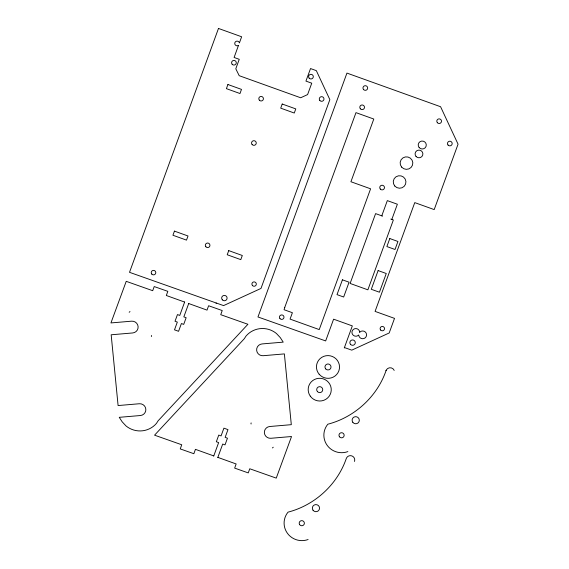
<?xml version="1.0" encoding="UTF-8"?>
<svg xmlns="http://www.w3.org/2000/svg" width="569" height="569" viewBox="0 0 569 569"><rect width="100%" height="100%" fill="white"/><g stroke="black" fill="none" stroke-linecap="round" stroke-linejoin="round"><path stroke-width="0.85" d="M386.095 370.483C377.204 396.621 354.508 417.312 327.822 424.211A17.703 17.419 10.9 0 0 347.879 451.594M184.669 301.968L179.761 315.418L177.457 314.586L175.024 321.257L177.329 322.09L174.498 329.835L178.574 331.3L181.397 323.548L183.709 324.38L186.141 317.708L183.837 316.876L188.737 303.433M216.078 303.426L216.227 303.007M213.731 456.025L218.638 442.582L216.334 441.75L218.766 435.079L221.071 435.911L223.902 428.158L227.97 429.623L225.146 437.369L227.451 438.201L225.018 444.873L222.707 444.04L217.806 457.49M381.778 215.829L387.325 200.615L397.368 204.228L391.821 219.442M344.273 347.972L352.325 325.909L333.598 319.181L325.66 340.931L257.97 316.969L346.941 73.088L440.584 106.73L458.059 144.185L434.197 209.598L414.758 202.614L375.078 311.392L394.516 318.377L389.189 332.972L351.784 350.148L344.43 347.552M386.173 370.263L386.202 370.234A4.367 4.296 10.9 0 1 394.21 370.405M382.596 216.128L375.597 213.61L350.12 283.447L367.88 289.827L393.357 219.99L390.803 219.072M184.633 302.068L166.333 295.496L167.819 291.349L154.213 286.556L152.705 290.688L126.226 281.335L110.941 322.936L131.574 321.179A6.003 5.91 10.9 0 1 138.103 326.563A6.003 5.91 10.9 0 1 132.677 332.957L111.168 334.785L118.096 405.555L139.298 403.748A6.003 5.91 10.9 0 1 145.82 409.132A6.003 5.91 10.9 0 1 140.401 415.526L119.248 417.326L122.193 421.842L126.026 425.946A21.643 21.295 10.9 0 0 156.482 423.357L158.132 420.79L247.913 324.28L220.736 314.693L222.216 310.546L208.617 305.745L207.024 310.119L188.702 303.533M213.766 455.925L195.444 449.339L193.851 453.713L180.252 448.913L181.739 444.766L154.562 435.178L244.343 338.669L245.986 336.101A21.643 21.295 10.9 0 1 276.449 333.512L280.282 337.616L283.227 342.133L262.074 343.932A6.003 5.91 10.9 0 0 256.647 350.326A6.003 5.91 10.9 0 0 263.17 355.71L284.379 353.904L291.307 424.673L269.791 426.501A6.003 5.91 10.9 0 0 264.372 432.895A6.003 5.91 10.9 0 0 270.894 438.279L291.534 436.523L276.25 478.124L249.763 468.764L248.255 472.903L234.656 468.102L236.142 463.963L217.842 457.384M354.466 461.466A4.353 4.282 10.9 0 0 351.927 455.933A4.353 4.282 10.9 0 0 346.322 458.408C337.431 484.553 314.735 505.236 288.049 512.136A17.703 17.419 10.9 0 0 308.106 539.519M386.045 370.462A3.521 3.464 10.9 0 1 386.138 370.248M272.501 447.967A1.43 1.408 10.9 0 1 273.305 447.241M251.093 423.99A1.43 1.408 10.9 0 1 251.128 422.916M151.382 335.468A1.43 1.408 10.9 0 1 151.34 336.542M129.967 311.492A1.43 1.408 10.9 0 1 129.17 312.217M359.715 332.239L360.113 331.876A3.94 3.876 10.9 0 1 366.052 332.915A3.94 3.876 10.9 0 1 364.018 338.498A3.94 3.876 10.9 0 1 358.783 335.518L358.705 334.992A3.898 3.834 10.9 0 1 352.552 334.458A3.898 3.834 10.9 0 1 354.636 328.74A3.898 3.834 10.9 0 1 359.715 332.239M284.756 307.395L284.087 309.728L292.395 312.708L290.062 319.109L319.237 329.586L370.597 188.808L350.917 181.739L373.79 119.042L355.981 112.641L284.756 307.395M218.482 28.45L129.512 272.323L223.581 305.603L260.993 288.426L329.856 99.639L316.328 70.641L310.525 68.557L305.944 81.104L311.748 83.188L307.594 94.589L300.667 97.768L239.208 75.691L235.794 68.792L239.25 59.318L234.094 57.469L238.518 45.328L238.119 45.577A2.361 2.326 10.9 0 1 234.983 44.446A2.361 2.326 10.9 0 1 236.107 41.359A2.361 2.326 10.9 0 1 239.25 42.49L239.393 42.938L241.64 36.772L218.482 28.45M174.441 231.114L172.933 235.253L186.504 240.125L188.012 235.986L174.441 231.114M227.92 84.518L226.412 88.65L239.983 93.529L241.491 89.39L227.92 84.518M228.731 250.616L227.223 254.756L240.794 259.628L242.302 255.488L228.731 250.616M282.21 104.02L280.702 108.153L294.273 113.032L295.78 108.892L282.21 104.02M342.417 279.82L337.012 294.628L343.662 297.018L349.067 282.203L342.417 279.82M378.115 270.574L371.294 289.294L379.438 292.217L386.259 273.504L378.115 270.574M389.801 238.553L386.877 246.562L395.021 249.485L397.944 241.476L389.801 238.553M319.188 374.26A11.544 11.359 10.9 0 0 338.847 370.867A11.544 11.359 10.9 0 0 325.937 355.767A11.544 11.359 10.9 0 0 319.188 374.26M325.681 368.876A3.03 2.98 10.9 0 0 330.845 367.987A3.03 2.98 10.9 0 0 327.452 364.025A3.03 2.98 10.9 0 0 325.681 368.876M317.41 391.564A3.03 2.98 10.9 0 0 322.566 390.675A3.03 2.98 10.9 0 0 319.173 386.707A3.03 2.98 10.9 0 0 317.41 391.564M310.269 396.116A11.544 11.359 10.9 0 0 330.176 394.509A11.544 11.359 10.9 0 0 318.704 378.321A11.544 11.359 10.9 0 0 310.269 396.116M299.685 524.689A2.596 2.553 10.9 0 0 304.152 524.255A2.596 2.553 10.9 0 0 301.513 520.656A2.596 2.553 10.9 0 0 299.685 524.689M313.028 510.215A3.606 3.549 10.9 0 0 319.237 509.618A3.606 3.549 10.9 0 0 315.575 504.611A3.606 3.549 10.9 0 0 313.028 510.215M339.458 436.764A2.596 2.553 10.9 0 0 343.932 436.331A2.596 2.553 10.9 0 0 341.293 432.732A2.596 2.553 10.9 0 0 339.458 436.764M352.801 422.29A3.606 3.549 10.9 0 0 359.011 421.686A3.606 3.549 10.9 0 0 355.348 416.686A3.606 3.549 10.9 0 0 352.801 422.29M279.976 318.612A2.283 2.24 10.9 0 0 283.86 317.943A2.283 2.24 10.9 0 0 281.314 314.956A2.283 2.24 10.9 0 0 279.976 318.612M350.504 344.345A2.724 2.681 10.9 0 0 355.141 343.548A2.724 2.681 10.9 0 0 352.09 339.985A2.724 2.681 10.9 0 0 350.504 344.345M380.618 330.02A2.212 2.184 10.9 0 0 384.395 329.373A2.212 2.184 10.9 0 0 381.913 326.471A2.212 2.184 10.9 0 0 380.618 330.02M448.031 145.024A2.361 2.326 10.9 0 0 452.049 144.334A2.361 2.326 10.9 0 0 449.41 141.247A2.361 2.326 10.9 0 0 448.031 145.024M437.355 122.676A2.361 2.326 10.9 0 0 441.373 121.986A2.361 2.326 10.9 0 0 438.735 118.9A2.361 2.326 10.9 0 0 437.355 122.676M360.348 108.779A2.361 2.326 10.9 0 0 364.366 108.089A2.361 2.326 10.9 0 0 361.728 105.002A2.361 2.326 10.9 0 0 360.348 108.779M363.513 89.504A2.361 2.326 10.9 0 0 367.531 88.814A2.361 2.326 10.9 0 0 364.893 85.727A2.361 2.326 10.9 0 0 363.513 89.504M419.168 147.57A4.04 3.976 10.9 0 0 426.053 146.382A4.04 3.976 10.9 0 0 421.529 141.105A4.04 3.976 10.9 0 0 419.168 147.57M416.024 156.411A3.898 3.834 10.9 0 0 422.66 155.266A3.898 3.834 10.9 0 0 418.3 150.166A3.898 3.834 10.9 0 0 416.024 156.411M401.643 167.108A6.351 6.252 10.9 0 0 412.461 165.238A6.351 6.252 10.9 0 0 405.356 156.93A6.351 6.252 10.9 0 0 401.643 167.108M394.751 185.992A6.351 6.252 10.9 0 0 405.569 184.121A6.351 6.252 10.9 0 0 398.464 175.814A6.351 6.252 10.9 0 0 394.751 185.992M380.305 189.057A2.361 2.326 10.9 0 0 384.331 188.36A2.361 2.326 10.9 0 0 381.685 185.274A2.361 2.326 10.9 0 0 380.305 189.057M252.11 144.512A2.361 2.326 10.9 0 0 256.128 143.815A2.361 2.326 10.9 0 0 253.489 140.728A2.361 2.326 10.9 0 0 252.11 144.512M232.145 64.233A2.361 2.326 10.9 0 0 236.163 63.543A2.361 2.326 10.9 0 0 233.525 60.456A2.361 2.326 10.9 0 0 232.145 64.233M309.152 78.131A2.361 2.326 10.9 0 0 313.17 77.441A2.361 2.326 10.9 0 0 310.532 74.354A2.361 2.326 10.9 0 0 309.152 78.131M319.828 100.478A2.361 2.326 10.9 0 0 323.846 99.788A2.361 2.326 10.9 0 0 321.208 96.702A2.361 2.326 10.9 0 0 319.828 100.478M252.423 285.474A2.212 2.184 10.9 0 0 256.192 284.827A2.212 2.184 10.9 0 0 253.717 281.925A2.212 2.184 10.9 0 0 252.423 285.474M222.301 299.799A2.724 2.681 10.9 0 0 226.939 299.002A2.724 2.681 10.9 0 0 223.894 295.439A2.724 2.681 10.9 0 0 222.301 299.799M151.781 274.066A2.283 2.24 10.9 0 0 155.664 273.397A2.283 2.24 10.9 0 0 153.111 270.41A2.283 2.24 10.9 0 0 151.781 274.066M259.357 100.165A2.312 2.269 10.9 0 0 263.291 99.49A2.312 2.269 10.9 0 0 260.709 96.467A2.312 2.269 10.9 0 0 259.357 100.165M205.878 246.761A2.312 2.269 10.9 0 0 209.812 246.085A2.312 2.269 10.9 0 0 207.23 243.063A2.312 2.269 10.9 0 0 205.878 246.761"/></g></svg>
